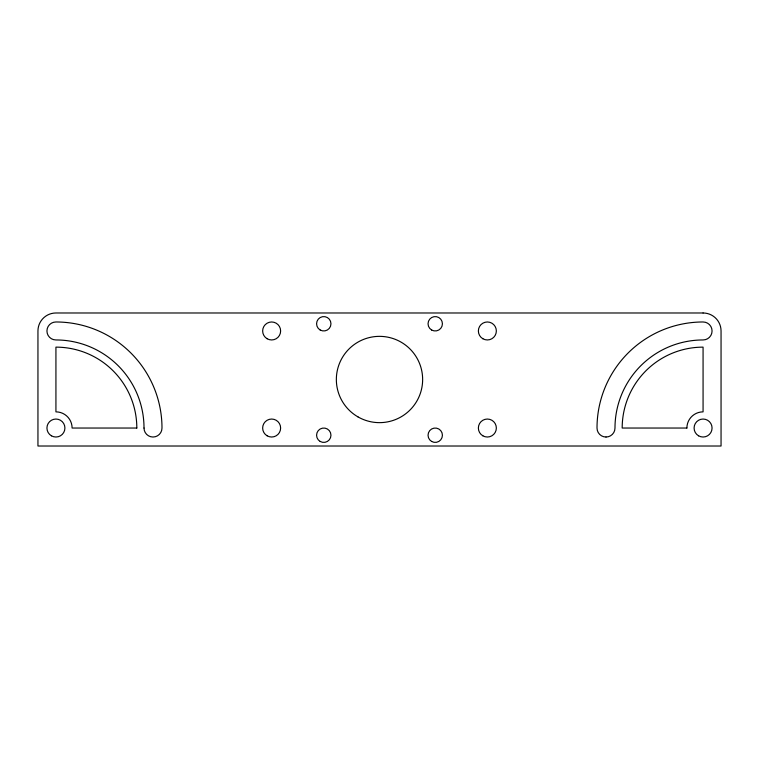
<?xml version="1.0" encoding="UTF-8"?>
<svg xmlns="http://www.w3.org/2000/svg" width="759" height="759" viewBox="0 0 759 759"><rect width="100%" height="100%" fill="white"/><g stroke="black" fill="none" stroke-linecap="round" stroke-linejoin="round"><path stroke-width="1.14" d="M703.071 312.983L55.929 312.983A17.979 17.979 0 0 0 37.95 330.962L37.95 446.017L721.05 446.017L721.05 330.962A17.979 17.979 0 0 0 703.071 312.983M136.819 428.038L72.105 428.038A16.176 16.176 0 0 0 55.929 411.862L55.929 347.138A80.89 80.89 0 0 1 136.819 428.038M686.895 428.038L622.181 428.038A80.89 80.89 0 0 1 703.071 347.138L703.071 411.862A16.176 16.176 0 0 0 686.895 428.038M606.005 437.023A8.985 8.985 0 0 0 614.989 428.038A88.082 88.082 0 0 1 703.071 339.956A8.985 8.985 0 0 0 712.065 330.962A8.985 8.985 0 0 0 703.071 321.977A106.061 106.061 0 0 0 597.01 428.038A8.985 8.985 0 0 0 606.005 437.023M698.584 435.818A8.985 8.985 0 0 0 712.065 428.038A8.985 8.985 0 0 0 698.584 420.249A8.985 8.985 0 0 0 698.584 435.818M320.175 330.004A7.192 7.192 0 0 0 330.962 323.77A7.192 7.192 0 0 0 320.175 317.547A7.192 7.192 0 0 0 320.175 330.004M431.634 441.453A7.192 7.192 0 0 0 442.421 435.23A7.192 7.192 0 0 0 431.634 428.996A7.192 7.192 0 0 0 431.634 441.453M267.149 435.818A8.985 8.985 0 0 0 280.631 428.038A8.985 8.985 0 0 0 267.149 420.249A8.985 8.985 0 0 0 267.149 435.818M431.634 330.004A7.192 7.192 0 0 0 442.421 323.77A7.192 7.192 0 0 0 431.634 317.547A7.192 7.192 0 0 0 431.634 330.004M357.925 416.862A43.14 43.14 0 0 0 422.64 379.5A43.14 43.14 0 0 0 357.925 342.138A43.14 43.14 0 0 0 357.925 416.862M482.866 338.751A8.985 8.985 0 0 0 496.348 330.962A8.985 8.985 0 0 0 482.866 323.182A8.985 8.985 0 0 0 482.866 338.751M320.175 441.453A7.192 7.192 0 0 0 330.962 435.23A7.192 7.192 0 0 0 320.175 428.996A7.192 7.192 0 0 0 320.175 441.453M482.866 435.818A8.985 8.985 0 0 0 496.348 428.038A8.985 8.985 0 0 0 482.866 420.249A8.985 8.985 0 0 0 482.866 435.818M267.149 338.751A8.985 8.985 0 0 0 280.631 330.962A8.985 8.985 0 0 0 267.149 323.182A8.985 8.985 0 0 0 267.149 338.751M51.432 435.818A8.985 8.985 0 0 0 64.913 428.038A8.985 8.985 0 0 0 51.432 420.249A8.985 8.985 0 0 0 51.432 435.818M144.011 428.038A88.082 88.082 0 0 0 55.929 339.956A8.985 8.985 0 0 1 46.935 330.962A8.985 8.985 0 0 1 55.929 321.977A106.061 106.061 0 0 1 161.99 428.038A8.985 8.985 0 0 1 152.995 437.023A8.985 8.985 0 0 1 144.011 428.038"/></g></svg>
